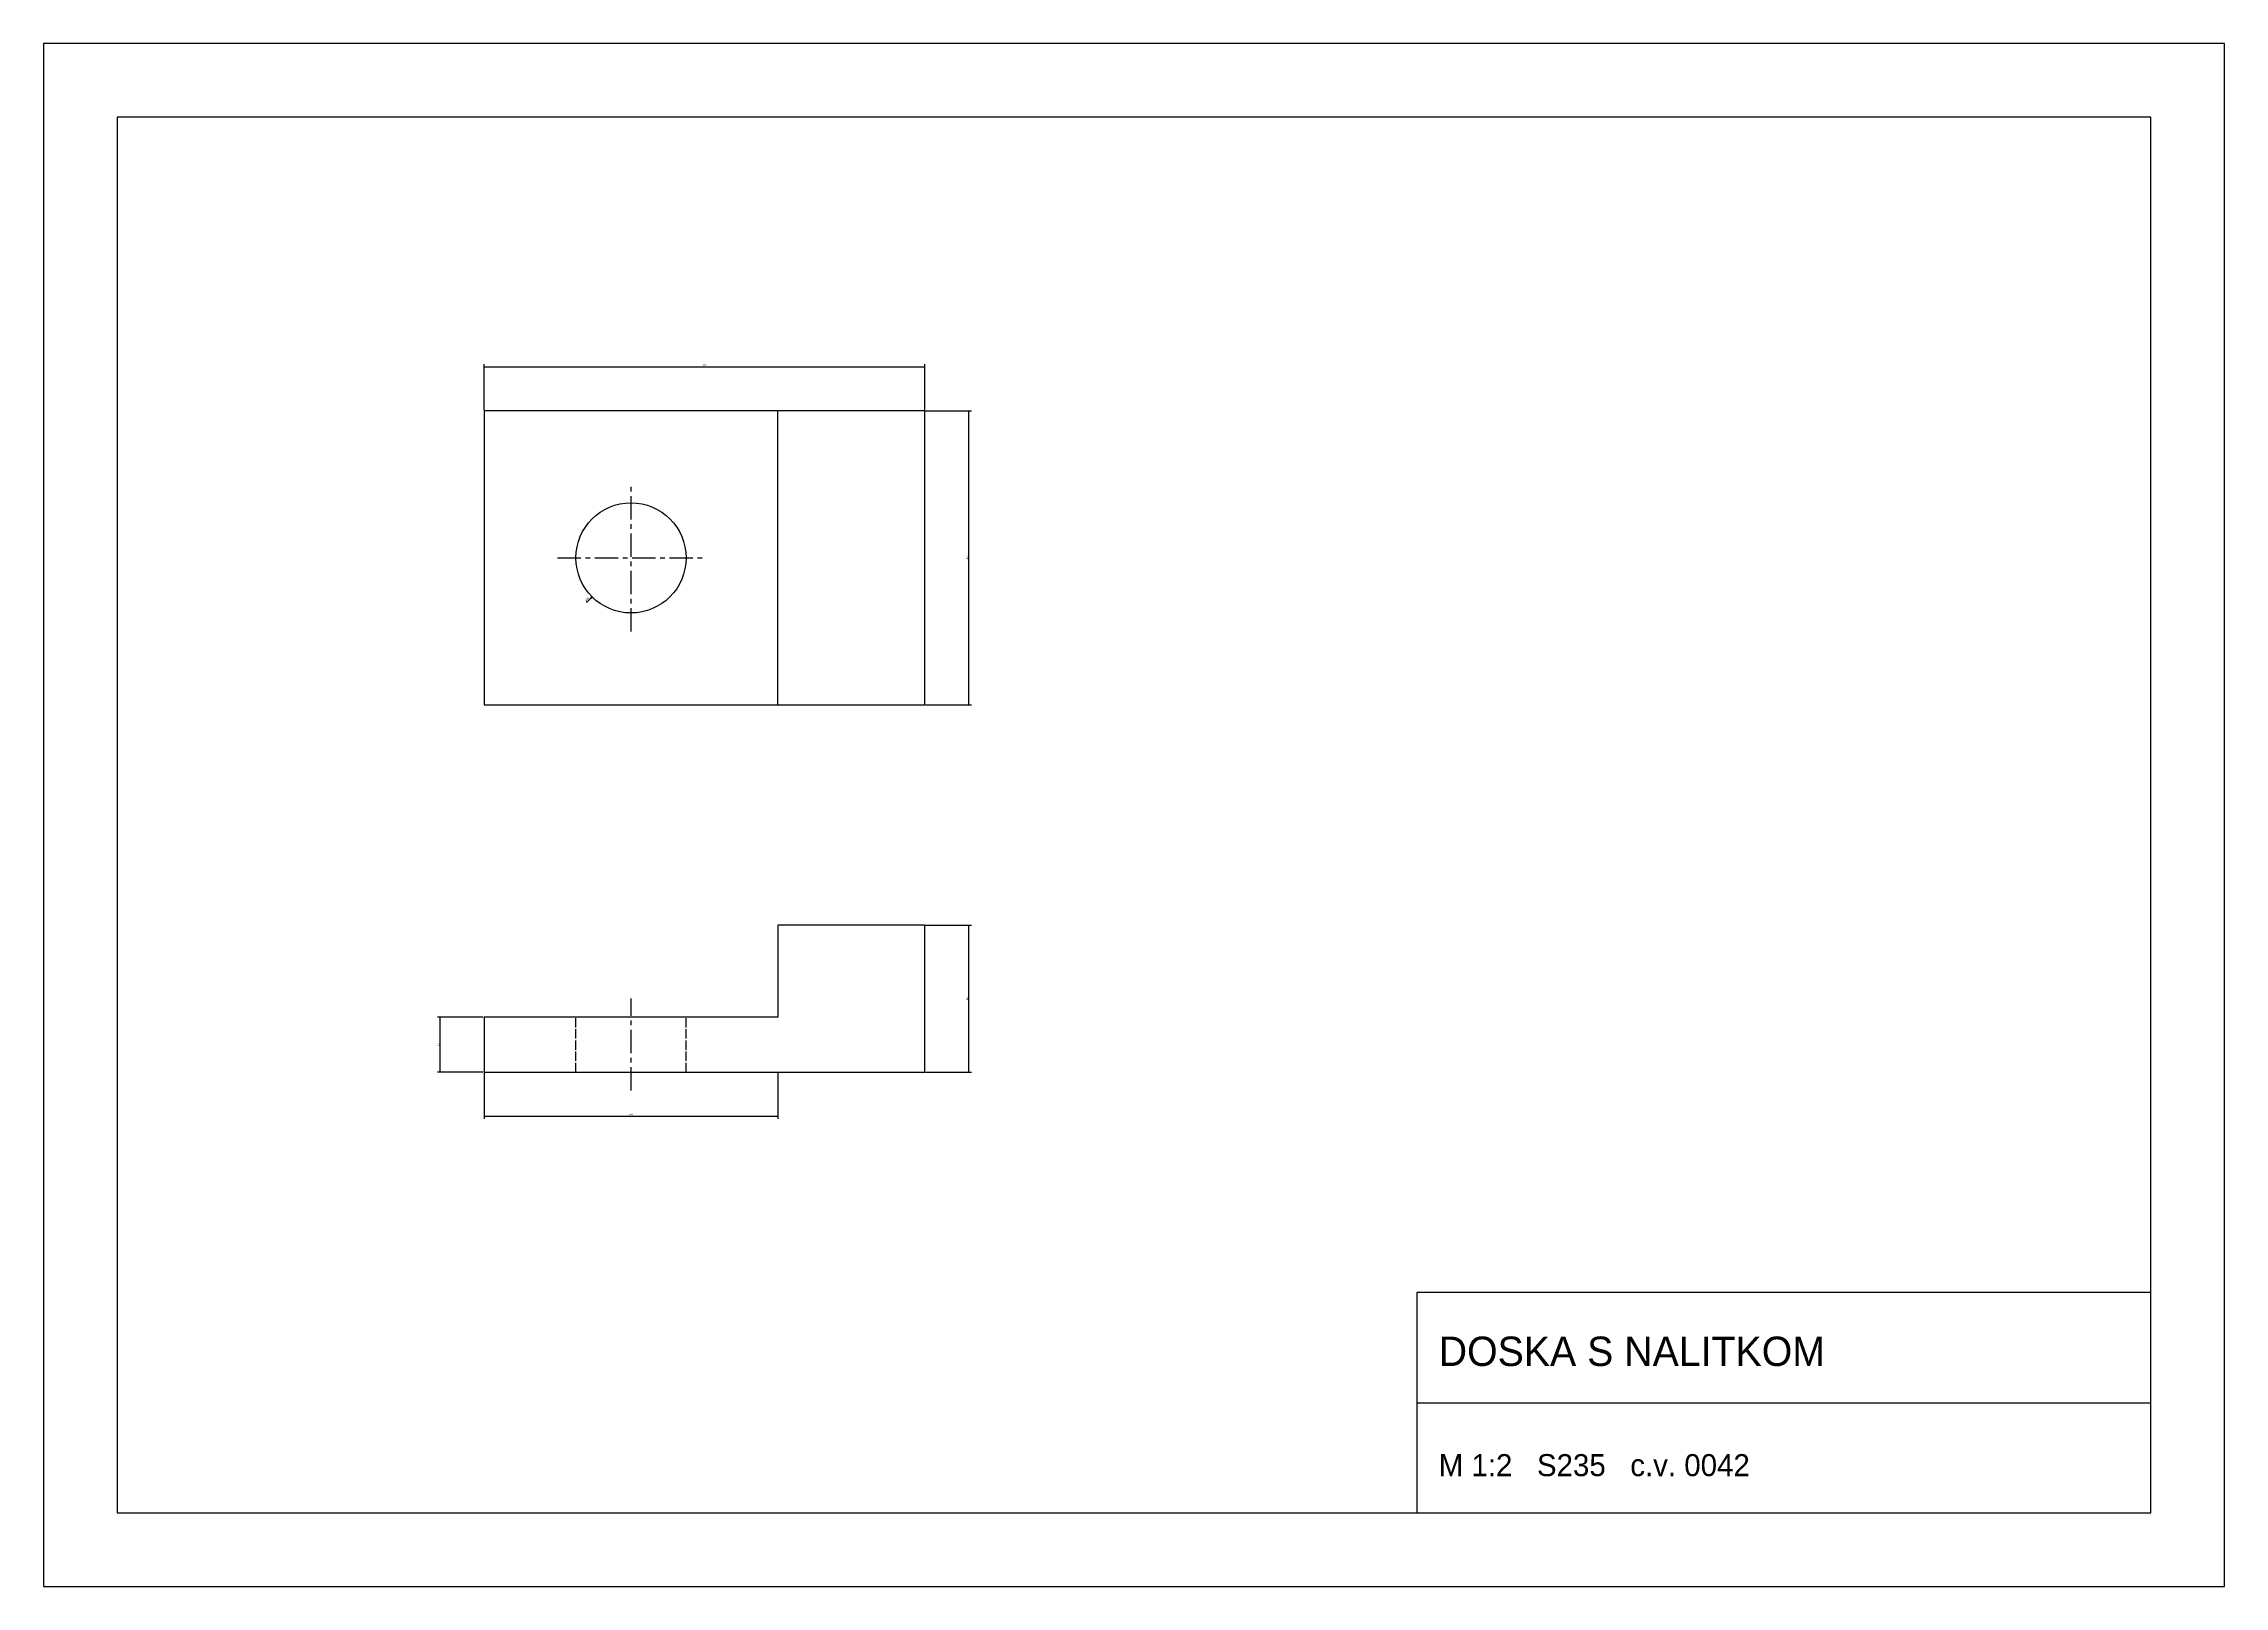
# Model space of a CAD drawing. Header units: millimetres. Extents: x 0 to 297, y 0 to 210.
import ezdxf

# ---------------------------------------------------------------- set-up
doc = ezdxf.new("R2010")
doc.units = ezdxf.units.MM
doc.linetypes.add('CENTER', pattern=[5.08, 3.175, -0.635, 0.635, -0.635])
doc.linetypes.add('DASHED', pattern=[1.524, 1.27, -0.254])
for name, color, linetype in [('KOTY', 2, 'Continuous'), ('OSY', 3, 'CENTER'), ('RAMEC', 5, 'Continuous'), ('SKRYTE', 1, 'DASHED'), ('VIDITELNE', 7, 'Continuous')]:
    doc.layers.add(name, color=color, linetype=linetype)
doc.styles.add('OpenSansCondensed-Light', font='OpenSansCondensed-Light.ttf')
doc.dimstyles.new('EZ_RADIUS', dxfattribs={"dimtxt": 0.25, "dimasz": 0.25, "dimexe": 0.375, "dimexo": 0.125, "dimgap": 0.1, "dimtad": 1, "dimlfac": 100, "dimzin": 12, "dimdsep": 46, "dimtxsty": 'OpenSansCondensed-Light', "dimblk": 'CLOSEDBLANK', "dimcen": 0, "dimazin": 3, "dimtfac": 0.5, "dimtofl": 0, "dimtmove": 1, "dimatfit": 3})
doc.dimstyles.new('EZDXF', dxfattribs={"dimtxt": 0.25, "dimasz": 0.175, "dimexe": 0.375, "dimexo": 0.125, "dimgap": 0.1, "dimtad": 1, "dimlfac": 100, "dimzin": 12, "dimdsep": 46, "dimtxsty": 'OpenSansCondensed-Light', "dimblk": 'ARCHTICK', "dimcen": 2.5, "dimazin": 3, "dimtfac": 0.5, "dimtmove": 2, "dimatfit": 3})

# ---------------------------------------------------------------- blocks, each defined once
blk = doc.blocks.new('_ARCHTICK')
at = {"color": 0, "linetype": 'BYBLOCK', "const_width": 0.15}
blk.add_lwpolyline([(-0.5, -0.5), (0.5, 0.5)], dxfattribs=at)
blk = doc.blocks.new('_CLOSEDBLANK')
at = {"color": 0, "linetype": 'BYBLOCK'}
blk.add_lwpolyline([(-1, 0.2), (0, 0), (-1, -0.2)], close=True, dxfattribs=at)
blk = doc.blocks.new('*D6')
blk.add_line((74.52, 134.52), (73.92, 133.92))
at = {"layer": 'Defpoints'}
for p in [(80, 140), (74.7, 134.7)]:
    blk.add_point(p, dxfattribs=at)
at = {"layer": 'KOTY', "xscale": 0.25, "yscale": 0.25, "rotation": 44.999999999999915}
blk.add_blockref('_CLOSEDBLANK', (74.7, 134.7), dxfattribs=at)
at = {"layer": 'KOTY', "insert": (74.02, 134.34), "char_height": 0.25, "attachment_point": 5, "rotation": 45, "style": 'OpenSansCondensed-Light'}
blk.add_mtext('%%c30', dxfattribs=at)

msp = doc.modelspace()

# ---------------------------------------------------------------- linework, layer by layer
at = {"layer": 'OSY'}
for p, q in [((80, 130), (80, 150)), ((70, 140), (90, 140)), ((80, 67.5), (80, 80))]:
    msp.add_line(p, q, dxfattribs=at)
at = {"layer": 'RAMEC'}
msp.add_line((187, 25), (287, 25), dxfattribs=at)
for points in [[(0, 0), (297, 0), (297, 210), (0, 210)], [(10, 10), (287, 10), (287, 200), (10, 200)], [(187, 10), (287, 10), (287, 40), (187, 40)]]:
    msp.add_lwpolyline(points, close=True, dxfattribs=at)
at = {"layer": 'SKRYTE'}
for p, q in [((72.5, 70), (72.5, 77.5)), ((87.5, 70), (87.5, 77.5))]:
    msp.add_line(p, q, dxfattribs=at)
at = {"layer": 'VIDITELNE'}
msp.add_line((100, 120), (100, 160), dxfattribs=at)
for points in [[(60, 120), (120, 120), (120, 160), (60, 160)], [(60, 70), (120, 70), (120, 90), (100, 90), (100, 77.5), (60, 77.5)]]:
    msp.add_lwpolyline(points, close=True, dxfattribs=at)
msp.add_circle((80, 140), 7.5, dxfattribs=at)

# ---------------------------------------------------------------- texts
at = {"layer": 'RAMEC'}
for s, height, p in [('DOSKA S NALITKOM', 4, (190, 30)), ('M 1:2   S235   c.v. 0042', 3, (190, 15))]:
    msp.add_text(s, height=height, dxfattribs=at).set_placement(p)

# ---------------------------------------------------------------- dimensions: what is measured, and where the dimension line sits
at = {"layer": 'KOTY'}
for base, p1, p2 in [((60, 166), (60, 160), (120, 160)), ((60, 64), (60, 70), (100, 70))]:
    msp.add_linear_dim(base=base, p1=p1, p2=p2, dimstyle='EZDXF', override={"dimlfac": 2}, dxfattribs=at).render()
for base, p1, p2 in [((126, 120), (120, 120), (120, 160)), ((126, 70), (120, 70), (120, 90)), ((54, 70), (60, 70), (60, 77.5))]:
    msp.add_linear_dim(base=base, p1=p1, p2=p2, angle=90, dimstyle='EZDXF', override={"dimlfac": 2}, dxfattribs=at).render()
dim = msp.add_diameter_dim_2p(p1=(85.3033, 145.3033), p2=(74.6967, 134.6967), dimstyle='EZ_RADIUS', override={"dimlfac": 2}, dxfattribs=at)
dim.commit()
dim.dimension.update_dxf_attribs({"geometry": '*D6', "text_midpoint": (74.0249, 134.3431)})

doc.saveas('drawing.dxf')
